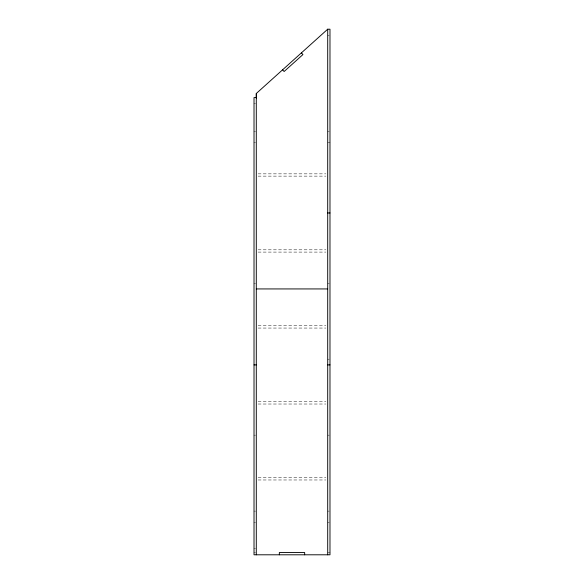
<?xml version="1.0" encoding="UTF-8"?>
<svg xmlns="http://www.w3.org/2000/svg" width="584" height="584" viewBox="0 0 584 584"><rect width="100%" height="100%" fill="white"/><g stroke="black" fill="none" stroke-linecap="round" stroke-linejoin="round"><path stroke-width="0.44" stroke-dasharray="2.92 2.19" d="M327.704 35.252L329.223 35.252M254.018 103.645L255.536 103.645M254.018 131.312L255.536 131.312M327.704 131.312L329.223 131.312M254.018 142.708L255.536 142.708M327.704 142.708L329.982 142.708M258.106 173.85L325.894 173.85M258.106 176.127L325.894 176.127M258.106 249.813L325.894 249.813M258.106 252.091L325.894 252.091M254.018 283.233L255.536 283.233M327.704 283.233L329.223 283.233M258.106 325.777L325.894 325.777M258.106 328.055L325.894 328.055M327.704 359.197L329.223 359.197M258.106 401.734L325.894 401.734M258.106 404.019L325.894 404.019M254.018 435.16L255.536 435.16M327.704 435.16L329.223 435.16M258.106 477.697L325.894 477.697M258.106 479.975L325.894 479.975M254.018 511.124L255.536 511.124M327.704 511.124L329.223 511.124M254.018 522.519L255.536 522.519M327.704 522.519L329.223 522.519M254.018 548.726L255.536 548.726M254.018 552.522L255.536 552.522M327.704 552.522L329.982 552.522"/><path stroke-width="0.88" d="M256.296 554.8L256.296 93.491L327.704 29.2L329.982 29.2L329.982 554.8L254.018 554.8L254.018 97.572L256.296 97.572M327.704 212.97L329.982 212.97M256.296 288.934L327.704 288.934M254.018 364.898L256.296 364.898M327.704 364.898L329.982 364.898M301.41 52.874L302.935 54.567L284.116 71.511L282.59 69.817M327.704 29.2L327.704 554.8M304.658 554.8L304.658 552.522L279.342 552.522L279.342 554.8M256.296 93.491L256.296 98.032"/></g></svg>
